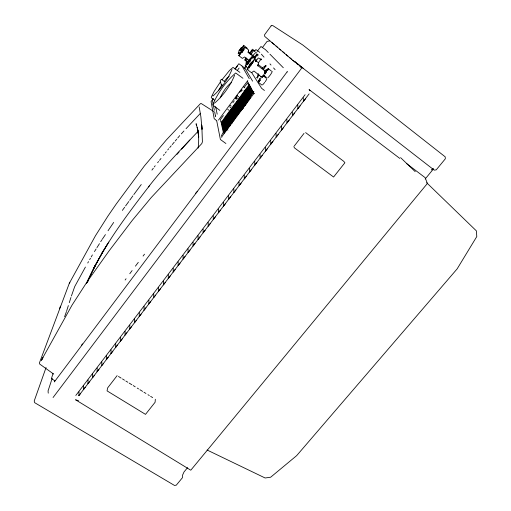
<?xml version="1.0" encoding="UTF-8"?>
<svg xmlns="http://www.w3.org/2000/svg" width="511" height="511" viewBox="0 0 511 511"><rect width="100%" height="100%" fill="white"/><g stroke="black" fill="none" stroke-linecap="round" stroke-linejoin="round"><path stroke-width="0.77" d="M218.389 209.114L218.382 212.883L220.413 210.245M213.279 215.808L213.272 219.577L215.297 216.951M208.201 222.477L208.181 226.245L210.193 223.633M203.142 229.113L203.11 232.888L205.122 230.276M198.102 235.718L198.064 239.493L200.069 236.9M193.088 242.291L193.043 246.072L195.036 243.485M188.093 248.844L188.042 252.626L190.028 250.045M244.226 49.28L243.415 48.864L241.582 51.023M183.123 255.359L183.066 259.147L185.046 256.579M178.179 261.849L178.109 265.637L180.076 263.082M234.594 75.2C230.423 85.739 223.052 95.825 214.473 103.235M173.248 268.313L173.172 272.101L175.139 269.553M168.343 274.746L168.26 278.54L170.214 275.997M163.463 281.152L163.367 284.946L165.321 282.417M158.595 287.533L158.493 291.327L160.441 288.804M153.754 293.882L153.645 297.683L155.587 295.166M148.931 300.206L148.816 304.007L150.751 301.496M144.134 306.504L144.013 310.305L145.935 307.801M139.356 312.77L139.222 316.571L141.145 314.08M134.597 319.011L134.457 322.818L136.373 320.333M232 69.477C227.932 79.409 220.995 88.863 212.978 96.017L212.704 95.812M129.858 325.226L129.711 329.033L131.621 326.555M125.138 331.415L124.984 335.222L126.894 332.75M120.443 337.573L120.283 341.386L122.18 338.921M115.761 343.711L115.595 347.525L117.492 345.066M111.104 349.818L110.932 353.638L112.822 351.178M106.467 355.905L106.288 359.718L108.172 357.272M101.849 361.96L101.663 365.78L103.541 363.334M97.25 367.99L97.052 371.81L98.93 369.376M92.67 374.001L92.465 377.821L94.343 375.387M253.488 62.189C252.102 60.343 247.484 66.686 249.144 67.957M88.109 379.98L87.898 383.799L89.77 381.378M83.568 385.939L83.35 389.759L85.222 387.338M80.687 393.278L78.822 395.693L79.045 391.867M155.331 399.257L155.108 402.246L145.507 414.37L107.061 390.877L107.617 387.938L117.121 375.623M220.247 97.837C222.694 92.057 226.571 86.199 231.611 82.392M232.761 118.865L228.385 124.735M198.102 148.107C199.054 141.202 198.856 134.067 197.214 127.277L198.747 137.178L197.827 129.922L196.135 123.764L196.575 125.074L196.122 124.154M243.287 107.419L243.287 107.764M252.702 62.221L252.313 63.077M66.711 310.758L68.353 305.597M69.292 302.653L70.933 297.498M71.399 296.022L74.715 286.582L85.414 267.068M244.571 47.223C246.347 47.951 250.46 50.423 247.892 52.269L254.567 57.385M248.525 50.423L248.633 50.091M52.205 378.281L48.06 390.896L48.251 393.17M255.819 61.646L256.298 59.857L252.172 56.676L251.738 56.817L248.237 60.854L245.248 65.632L245.133 66.238L247.362 67.599M53.016 373.528L51.528 378.268L51.911 378.97L54.945 380.797M245.108 48.289L244.775 47.306L242.131 51.809L238.873 55.373L239.48 55.648M238.816 55.086L238.701 55.603L242.393 58.401L244.603 56.97L248.64 60.279M46.067 367.524L34.211 400.988L34.627 402.649L174.507 485.45L176.295 485.163L182.491 477.644L182.516 475.243L184.017 471.947L187.563 467.642M64.61 316.718L66.481 311.493M245.906 104.155L244.667 105.988M218.484 90.549L222.01 84.475M213.541 111.366L201.372 103.612L200.638 103.529L199.788 104.321L166.26 140.02L144.364 165.947L116.246 203.998L107.885 216.159L95.448 235.763L69.298 283.337L39.43 362.906L39.634 364.004L53.687 374.097M59.48 308.791L60.49 306.14M287.163 71.974L287.316 71.597L54.358 381.889L54.677 381.576M257.097 56.012L257.378 55.386M252.147 58.567L252.377 58.069M86.474 283.599C102.072 247.643 125.974 216.23 149.729 185.372M87.336 281.817L95.391 265.273L103.618 250.416L93.794 268.237L95.391 265.273L87.368 281.695M243.479 49.541L242.118 51.694M87.432 282.117L88.148 280.724M264.334 73.341L265.496 71.502M260.661 77.084L260.961 76.509M259.658 78.336L258.7 80.993M245.721 59.359L245.963 58.944M266.18 70.991C266.129 69.854 269.808 67.42 267.815 69.758M243.817 50.129L244.015 49.765M244.22 87.413L247.062 83.574L248.346 84.136L247.899 82.814M242.099 47.804L240.342 50.423M87.745 263.012L88.518 261.658M89.681 259.633L90.46 258.285M91.233 256.931L92.395 254.906M81.639 345.2L82.405 343.89M250.032 53.457L250.409 52.876M259.46 79.722L258.643 82.52L261.983 85.062M264.244 73.616L264.845 72.632M212.372 100.162L213.387 98.744M254.152 58.401L254.868 56.817M241.812 47.893L240.534 49.823M107.176 244.66L101.983 253.156L108.805 242.035M239.391 54L240.33 52.518M240.592 52.48L239.927 53.738L240.381 54.37M266.691 70.512L267.445 69.279M239.091 50.966L241.646 47.472M94.452 251.591L96.125 248.953M96.956 247.631L99.46 243.677M100.712 241.697L101.964 239.716M264.621 73.316L265.017 72.69M259.62 79.659L258.943 80.795L259.275 81.306M255.046 58.433L257.065 54.39L257.506 54.945M252.064 63.498L251.431 64.45M238.592 51.362L241.409 47.427M243.249 51.03L243.555 50.557M266.659 70.863L267.975 68.87M240.764 98.566L240.259 99.466M231.649 112.676L231.138 113.589M245.555 92.114L245.025 92.945L245.587 92.184M231.853 113.333L231.336 114.253M245.254 93.436L245.823 92.676M241.262 99.747L240.751 100.654M232.064 113.991L231.54 114.918M241.76 100.942L241.249 101.861M236.561 108.888L237.136 108.121M232.479 115.326L231.956 116.265M246.066 95.155L246.641 94.382M237.366 108.76L236.849 109.693M246.922 94.957L246.372 95.806M242.271 102.168L241.754 103.094M232.907 116.693L232.384 117.632M242.533 102.788L242.016 103.714M233.125 117.383L232.594 118.328M246.902 96.918L247.484 96.132M242.795 103.414L242.271 104.346M248.384 98.01L247.829 98.879L248.352 97.933M243.594 105.323L243.064 106.275M248.646 98.546L248.084 99.421M226.699 118.431L221.685 125.482M226.878 119.101L221.844 126.191M227.056 119.785L222.004 126.9M222.164 127.622L227.242 120.475M222.33 128.35L227.427 121.171M222.489 129.079L227.619 121.867M227.804 122.576L222.655 129.82M227.995 123.292L222.822 130.567M228.193 124.013L222.994 131.321M228.583 125.47L223.313 132.764M102.398 239.078L105.432 234.6M108.032 230.761L113.659 222.438M266.263 71.457L264.704 73.175L265.177 73.297M249.355 61.416C254.67 53.17 242.265 70.16 249.01 61.895M249.898 61.716L250.281 61.154M241.92 48.334L240.266 50.653M267.272 70.231L268.358 68.685M246.066 58.797L246.583 58.139M226.871 128.172L227.657 127.073M220.305 82.086L214.09 91.514L211.388 96.93L211.279 97.748L214.594 100.22M235.341 103.375L239.487 97.588M221.397 124.013L225.83 117.996M227.804 125.521L223.16 132.081M122.365 210.404L124.658 207.236M125.572 205.971L128.778 201.538M129.692 200.267L132.905 195.834M265.215 72.096L265.611 71.546M266.627 71.796L265.413 73.38M226.086 117.549L230.493 111.5L230.295 110.868L225.926 116.968M213.036 98.898L211.069 101.612L214.198 118.705L216.836 120.807M235.003 68.959L238.861 63.728L241.78 65.804M235.252 68.953L237.679 65.676L237.245 65.485M246.021 57.954L244.641 59.832L245.069 60.496M249.707 52.94L252.466 49.184M237.213 70.62L239.103 68.052M252.057 50.646L251.636 51.809M245.242 60.228L246.653 58.311M249.936 53.84L252.753 50.008M247.541 58.995L246.136 60.911L245.721 60.279M250.831 54.524L253.648 50.691L253.181 50.129M247.037 61.416L245.893 62.968L245.976 63.556M254.382 51.439L255.915 49.554L259.824 52.409M244.373 68.717L246.27 66.149M257.148 51.375L260.961 46.495L265.484 49.669L268.269 52.492M262.424 47.555L267.093 41.385L269.795 40.918M244.514 105.458L246.864 102.89M125.125 280.028L126.057 278.763M129.781 273.724L132.113 270.575M133.825 194.576L141.253 184.528M151.927 170.093L153.319 168.208M258.387 62.808L261.14 58.899L261.223 59.538L260.636 58.835M218.516 120.085L247.809 80.521M235.597 97.888L237.558 95.244M239.691 92.37L241.658 89.712M223.371 115.55L220.528 119.382L220.848 120.954M232.844 102.756L234.268 100.839M235.692 98.923L236.638 97.646M241.377 91.245L242.323 89.968M230.378 109.878L234.785 103.925M240.4 97.262L244.469 91.769M228.736 127.06L228.091 128.018M225.44 116.527L221.122 122.755M244.213 91.226L239.825 97.352M230.851 110.121L235.003 104.525M235.277 104.155L239.723 98.163L239.966 98.738L235.903 104.212M231.049 110.753L235.22 105.132M240.63 97.844L244.731 92.319M225.983 118.59L226.539 117.837M230.71 112.216L231.272 111.462M235.462 105.822L236.025 105.062M240.234 99.396L240.796 98.636M250.083 86.934L226.181 119.344M263.58 69.72A4.771 0.652 -53.7 0 0 264.5 67.561L265.969 65.58A7.231 0.99 -53.7 0 0 264.251 66.724M226.156 119.261L226.718 118.507M230.915 112.861L231.47 112.107M235.686 106.435L236.248 105.681M240.477 99.984L241.039 99.223M245.286 93.507L245.855 92.74M226.335 119.938L226.897 119.184M231.113 113.512L231.675 112.759M235.91 107.061L236.472 106.301M240.719 100.578L241.288 99.817M246.13 93.302L245.555 94.075L246.091 93.238M226.52 120.628L227.082 119.868M231.317 114.17L231.879 113.41M236.133 107.687L236.702 106.927M240.968 101.184L241.537 100.412M246.398 93.877L245.829 94.644L246.366 93.807M226.68 121.235L251.303 88.512M226.98 120.935L227.267 120.558M231.802 114.451L232.09 114.068M241.505 101.402L241.792 101.018M246.672 94.446L246.13 95.289L246.423 94.905M226.884 122.014L251.604 89.067M227.069 122.723L251.565 89.674M227.254 123.432L227.829 122.659M232.141 116.866L232.722 116.086M237.053 110.267L237.634 109.488M241.984 103.644L242.565 102.858M246.934 96.988L247.516 96.202M225.715 116.157L230.103 110.261M252.179 90.805L227.465 124.237M227.446 124.154L228.021 123.375M232.358 117.556L232.933 116.776M237.289 110.925L237.87 110.146M242.24 104.27L242.827 103.484M247.803 96.796L247.215 97.588L247.771 96.726M227.657 124.965L252.83 91.328M233.342 118.079L237.794 112.343L237.5 111.513L238.081 110.727M238.324 111.392L242.802 105.624L242.47 104.832L243.057 104.04M243.325 104.678L253.143 91.91M228.411 124.825L227.849 125.693M232.786 118.948L233.367 118.162M237.768 112.26L238.356 111.475M242.77 105.547L243.357 104.755M253.117 92.542L228.047 126.434M228.641 126.766L227.088 128.932M233.993 119.587L234.932 118.411M236.229 116.591L235.367 117.741L235.597 118.488M249.285 99.07L250.23 97.888M223.882 133.358L226.763 129.5M236.638 116.253L239.544 112.35M222.004 136.443L254.082 93.289L254.133 93.769L247.56 81.658M241.492 50.857L243.274 48.577M242.169 52.537L242.54 52.039M221.991 79.754L229.522 70.435L233.035 67.382L239.902 72.39M255.679 61.429L258.138 58.139L258.707 58.056L261.057 59.864M249.042 84.775L244.488 90.824M309.136 93.871L78.822 395.693M251.073 64.948C245.274 71.253 252.3 63.287 252.69 62.112M244.066 90.792L244.584 90.326M245.293 91.565L249.866 85.925M53.061 397.532L301.656 68.142L299.836 66.283M135.421 266.161L138.289 262.373M143.074 256.068L144.511 254.178M305.093 94.707L75.807 395.463M263.695 74.632L261.83 76.848M263.389 76.548L264.334 75.315M247.79 98.802L248.122 98.476M300.104 105.86L297.919 108.696L297.785 104.979M305.61 98.642L303.419 101.491L303.272 97.78M294.617 113.046L292.445 115.869L292.318 112.145M283.72 127.316L281.574 130.107L281.465 126.377M289.156 120.2L286.997 123.004L286.882 119.28M267.566 148.477L265.452 151.224L265.375 147.487M272.925 141.458L270.798 144.217L270.715 140.487M278.31 134.406L276.176 137.178L276.074 133.448M251.636 169.345L249.547 172.06L249.496 168.311M256.924 162.421L254.823 165.142L254.765 161.399M262.232 155.465L260.125 158.199L260.054 154.463M241.135 183.104L239.065 185.787L239.033 182.031M246.372 176.244L244.296 178.939L244.252 175.19M225.562 203.506L223.518 206.157L223.511 202.388M230.729 196.735L228.679 199.399L228.666 195.636M235.922 189.932L233.859 192.609L233.834 188.846M294.272 146.012L304.013 133.384M239.071 111.749L239.883 110.702M41.749 359.482L42.95 357.681L41.34 360.37L72.025 305.15L87.266 281.548L109.073 250.895L132.292 220.356L151.275 197.489L201.788 143.585L202.407 141.873L201.883 127.047L201.711 125.029L202.017 129.328L200.874 116.7L199.169 106.927M241.805 52.116L240.202 53.47L243.536 49.286M257.32 76.906L258.79 75.034A4.771 0.652 -53.7 0 0 259.179 75.143M224.367 81.23L227.159 77.87L229.184 76.286M154.265 166.976L155.223 165.756M157.624 162.715L158.589 161.502M159.547 160.288L160.991 158.461M163.392 155.421L164.35 154.207M165.315 152.987L166.273 151.773M249.068 62.847L247.912 64.214M148.49 186.937C163.788 167.097 181.277 149.11 198.466 130.937M249.732 97.486L250.511 96.522M260.553 79.959L258.911 81.728M226.514 117.76L221.531 124.78M425.178 178.991L433.654 168.7M241.013 99.153L240.509 100.054M231.247 111.385L230.691 112.139L230.493 111.5M231.451 112.03L230.934 112.937M241.511 100.341L241 101.255M236.9 107.482L236.331 108.249L236.612 109.041M242.016 101.555L241.499 102.475M247.203 95.544L246.653 96.394M232.269 114.656L231.751 115.588M248.059 97.326L247.503 98.195M232.697 116.01L232.166 116.949M238.567 112.069L238.037 113.02M233.565 118.782L233.029 119.746M167.717 149.947L168.719 148.752M169.722 147.558L171.223 145.763M172.226 144.568L174.232 142.179M175.228 140.985L176.736 139.19M177.739 137.996L179.738 135.6M252.971 55.348L255.826 52.473L256.867 53.15M254.12 57.047L257.052 54.121L258.394 55.028M264.845 70.946L265.765 69.892M177.042 154.328L179.048 152.042M181.558 149.186L189.849 140.014M229.337 125.885L229.988 125.323M253.903 91.725L222.636 133.358L221.289 136.079M253.878 57.456C254.031 56.427 256.215 55.935 255.621 56.9M260.067 79.186L260.98 78.183M181.316 133.876L183.941 130.995M186.042 128.689L200.453 113.289M195.4 193.49L197.546 191.197M264.609 71.47L265.107 70.94M266.033 70.69L266.787 69.892M260.029 79.793L259.505 80.24L259.933 80.342M242.808 46.84L243.408 46.226M249.438 99.389L247.088 102.015L247.375 102.698M234.108 119.951L231.828 122.487L232.045 123.253M220.643 121.465L221.282 122.282L221.71 122.135M261.913 76.752L263.459 76.05L266.071 78.036M238.88 53.259L238.228 53.591L238.873 52.224A4.74 0.485 -54 0 0 238.573 52.761M432.868 169.013L431.623 169.888L432.945 169.09M243.23 45.415L243.587 45.268L247.19 48.219M253.373 55.871L248.231 51.688M243.313 108.14L242.355 109.067M230.442 125.399L229.516 126.281M259.518 80.61L258.911 80.712L259.39 81.077M221.416 137.229L221.972 136.986M249.489 85.292L244.807 91.526M240.898 110.836L241.895 109.424M231.394 123.157L230.461 124.326L230.665 125.099M242.834 108.14L239.857 111.8M248.346 84.136L248.787 84.04M250.128 86.353L226.003 118.667M250.709 87.426L226.36 120.021M251.003 87.969L226.539 120.711M252.21 90.185L227.28 123.515M247.03 64.865C245.957 63.166 249.515 58.197 251.367 58.969M248.103 69.509L247.254 69.151L251.112 65.121L254.139 59.819M78.553 400.765L75.532 399.762L190.788 470.209L427.394 183.455L425.126 177.643L406.737 163.686M246.008 66.289L245.325 65.976L249.049 62.055L251.98 56.938L252.466 57.526M207.115 450.025L265.126 477.989L270.658 477.217L296.674 455.627L457.134 268.888L476.789 236.561L476.361 230.863L426.666 182.746M118.463 376.454L121.145 378.114M122.487 378.945L124.492 380.184M125.834 381.014L127.846 382.26M129.187 383.09L131.87 384.751M133.211 385.575L135.217 386.821M137.229 388.066L138.57 388.897M139.912 389.721L142.595 391.381M143.936 392.212L145.948 393.457M147.954 394.696L149.295 395.527M150.636 396.357L152.648 397.603M225.907 143.514L220.407 139.516L216.792 121.19M226.801 129.321L227.906 130.126M219.845 110.376L212.665 105.036C217.622 92.983 225.932 81.613 235.68 72.971L242.949 78.272M230.078 105.272L231.234 106.128M229.599 106.754L230.761 107.617M227.708 109.303L228.871 110.165M237.564 95.998L238.726 96.866M222.572 85.682L221.301 84.73L220.152 80.732L221.467 79.294L224.553 81.607M236.465 97.48L237.628 98.348M235.616 98.003L236.778 98.872M235.52 98.189L236.682 99.057M305.623 132.605L343.711 161.297L344.899 162.741L333.587 177.017L294.604 147.992L293.787 146.644M243.645 86.953L244.801 87.828M264.442 90.466L261.613 88.32L251.629 72.505M399.762 158.391L309.078 89.572L310.011 90.766M256.42 77.468L257.384 78.196M245.957 61.173L247.682 62.489M266.487 77.474L263.855 75.328M262.079 77.48L253.916 71.01L251.489 72.69L247.056 69.419L250.249 63.837L254.337 59.551L258.592 62.834L257.691 65.906L257.742 65.549L266.161 71.994M258.79 75.034L258.036 74.459A4.771 0.645 -53.7 0 1 258.323 73.686M264.5 67.561L263.746 66.986A4.771 0.645 -53.7 0 0 262.137 68.244M257.985 64.418L263.638 68.736M268.722 68.979L271.328 70.978M253.354 49.867L255.066 51.183M271.961 42.598L274.235 44.457M303.298 68.397L297.574 63.715M295.179 61.684L296.374 62.7M276.017 45.977L277.805 47.504M279.594 49.024L280.782 50.04M282.57 51.56L284.352 53.087M286.141 54.607L287.923 56.133M289.711 57.654L291.5 59.174M292.688 60.189L295.071 62.221M296.259 63.236L298.047 64.763M400.579 157.624L415.239 171.683M269.936 54.185L283.311 67.739M261.402 54.185L264.021 57.149M269.987 63.894L271.009 65.05M273.57 67.944L275.11 69.681M215.201 116.029L215.553 116.444L214.646 111.794M252.606 81.166L244.948 68.206L241.959 65.932L249.227 78.611M248.512 83.951L253.335 92.868M239.723 98.163L239.966 98.738M235.06 103.554L235.552 104.902M230.295 110.868L230.736 112.292M225.651 117.338L221.289 123.502M215.629 106.71L217.194 114.177M212.525 100.935L213.285 104.812M213.585 106.365L214.345 110.242M242.814 47.619A3.111 0.319 -54 0 1 242.68 47.9M240.873 50.602A3.111 0.319 -54 0 1 240.183 51.464M239.423 52.263A3.111 0.319 -54 0 1 239.282 52.346M243.843 46.009A4.74 0.485 -54 0 1 243.849 46.162M243.747 46.456A4.74 0.485 -54 0 1 243.543 46.884M243.236 47.421A4.74 0.485 -54 0 1 242.846 48.06M238.362 53.668A4.74 0.485 -54 0 1 238.362 53.189M242.348 47.363A4.74 0.485 -54 0 1 243.511 46.143M266.014 65.849A7.231 0.99 -53.7 0 1 265.599 67.005M258.4 76.695A7.231 0.99 -53.7 0 1 258.196 74.881M266.691 78.56A4.037 0.594 -53.7 0 1 265.215 81.703M264.749 82.348A4.037 0.594 -53.7 0 1 262.584 84.807M262.456 77.365A2.529 0.358 -53.7 0 1 262.667 77.429M271.948 71.521A4.05 0.594 -53.6 0 1 272.101 71.7M272.031 71.974A4.05 0.594 -53.6 0 1 270.262 74.957A4.05 0.594 -53.6 0 1 267.841 77.768M264.947 74.363A2.542 0.358 -53.7 0 1 264.909 74.076M267.834 70.256A2.542 0.358 -53.7 0 1 267.911 70.269M69.579 282.743L69.311 283.318L69.809 282.257L69.579 282.743M88.339 279.843L87.362 281.925L88.339 279.843M271.169 25.786L264.532 34.812L264.743 36.422L291.813 59.519L434.248 170.144L436.234 169.844L445.33 158.806L445.209 156.839L302.729 44.955L272.74 25.55L271.169 25.786"/></g></svg>
